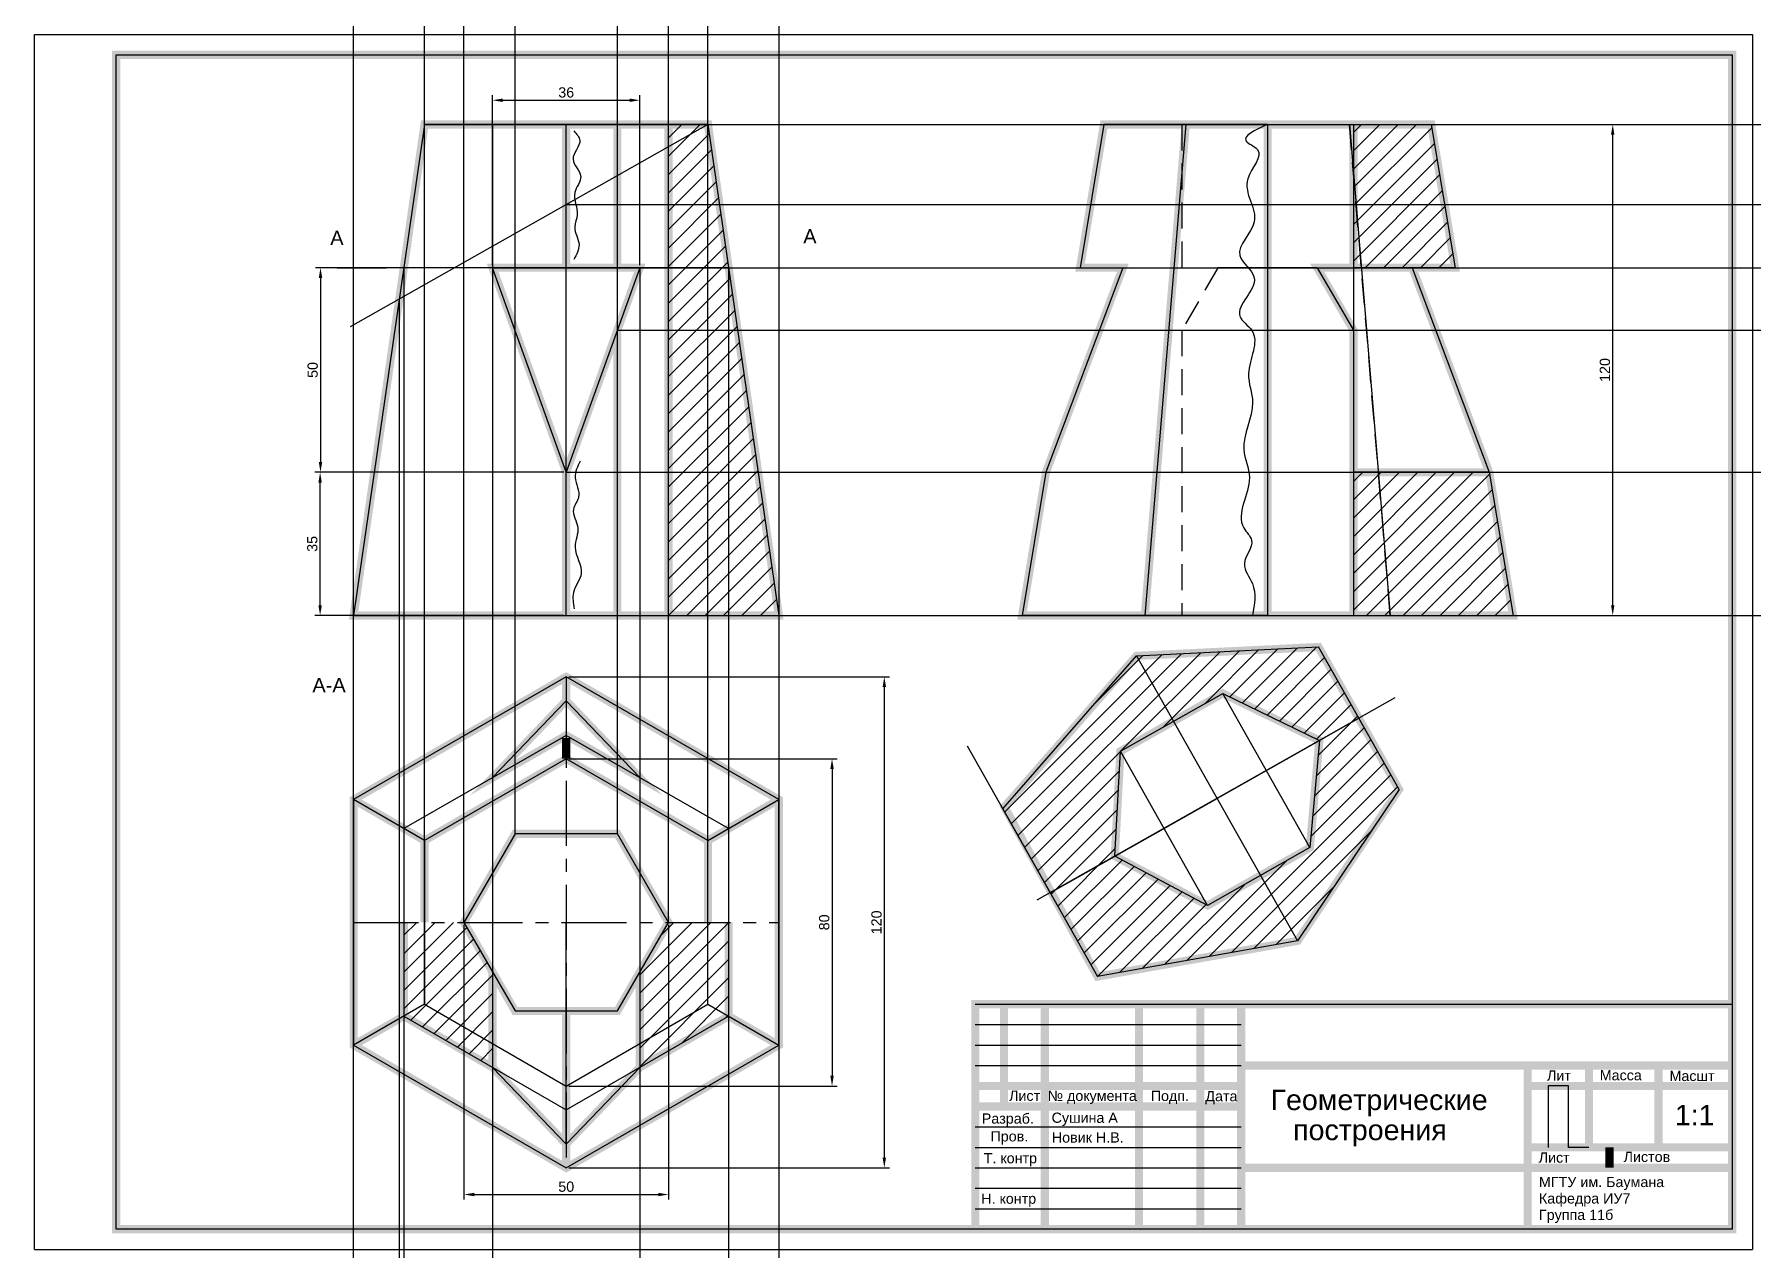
# Model space of a CAD drawing. Header units: millimetres. Extents: x 0 to 420, y 0 to 297.
import ezdxf

# ---------------------------------------------------------------- set-up
doc = ezdxf.new("R2010")
doc.units = ezdxf.units.MM
doc.header["$LTSCALE"] = 0.5
doc.linetypes.add('осевая', pattern=[50.8, 31.75, -6.35, 6.35, -6.35])
doc.linetypes.add('штриховая', pattern=[19.05, 12.7, -6.35])
for name, color, linetype in [('граница разреза', 130, 'Continuous'), ('линии связи', 190, 'Continuous'), ('невидимые', 30, 'штриховая'), ('обводка', 1, 'Continuous'), ('осиии', 2, 'осевая'), ('построения', 94, 'Continuous'), ('размеры', 3, 'Continuous'), ('штрифовка', 6, 'Continuous')]:
    doc.layers.add(name, color=color, linetype=linetype)
doc.styles.get("Standard").update_dxf_attribs({"font": 'arial.ttf'})
doc.dimstyles.new('ISO-25', dxfattribs={"dimtxt": 2.5, "dimasz": 2.5, "dimexe": 1.25, "dimexo": 0.625, "dimtad": 1, "dimtxsty": 'Standard', "dimcen": 2.5, "dimadec": 0, "dimazin": 0, "dimtfac": 1, "dimtmove": 0, "dimatfit": 3, "dimfxl": 1, "dimarcsym": 0})

# ---------------------------------------------------------------- blocks, each defined once
blk = doc.blocks.new('*D1')
at = {"layer": 'Defpoints', "color": 0, "transparency": 16777216}
for p in [(148, 280.92), (112, 240), (148, 240)]:
    blk.add_point(p, dxfattribs=at)
at = {"layer": 'размеры', "color": 0, "lineweight": -2, "transparency": 16777216}
for p, q in [((112, 240.62), (112, 282.17)), ((148, 240.62), (148, 282.17)), ((114.5, 280.92), (145.5, 280.92))]:
    blk.add_line(p, q, dxfattribs=at)
at = {"layer": 'размеры', "color": 0, "transparency": 16777216}
for points in [[(114.5, 281.34), (114.5, 280.5), (112, 280.92)], [(145.5, 281.34), (145.5, 280.5), (148, 280.92)]]:
    blk.add_solid(points, dxfattribs=at)
at = {"layer": 'размеры', "color": 0, "transparency": 16777216, "insert": (130, 282.82), "char_height": 2.5, "attachment_point": 5}
blk.add_mtext('36', dxfattribs=at)
blk = doc.blocks.new('*D2')
at = {"layer": 'Defpoints', "color": 0, "transparency": 16777216}
for p in [(341.44, 275), (385.8, 275), (361.44, 155)]:
    blk.add_point(p, dxfattribs=at)
at = {"layer": 'размеры', "color": 0, "lineweight": -2, "transparency": 16777216}
for p, q in [((342.06, 275), (387.05, 275)), ((385.8, 157.5), (385.8, 272.5)), ((362.06, 155), (387.05, 155))]:
    blk.add_line(p, q, dxfattribs=at)
at = {"layer": 'размеры', "color": 0, "transparency": 16777216}
for points in [[(385.38, 272.5), (386.21, 272.5), (385.8, 275)], [(385.38, 157.5), (386.21, 157.5), (385.8, 155)]]:
    blk.add_solid(points, dxfattribs=at)
at = {"layer": 'размеры', "color": 0, "transparency": 16777216, "insert": (383.89, 215), "char_height": 2.5, "attachment_point": 5, "rotation": 90}
blk.add_mtext('120', dxfattribs=at)
blk = doc.blocks.new('*D3')
at = {"layer": 'Defpoints', "color": 0, "transparency": 16777216}
for p in [(69.84, 190), (130, 190), (130, 155)]:
    blk.add_point(p, dxfattribs=at)
at = {"layer": 'размеры', "color": 0, "lineweight": -2, "transparency": 16777216}
for p, q in [((129.38, 190), (68.59, 190)), ((69.84, 157.5), (69.84, 187.5)), ((129.38, 155), (68.59, 155))]:
    blk.add_line(p, q, dxfattribs=at)
at = {"layer": 'размеры', "color": 0, "transparency": 16777216}
for points in [[(69.43, 187.5), (70.26, 187.5), (69.84, 190)], [(69.43, 157.5), (70.26, 157.5), (69.84, 155)]]:
    blk.add_solid(points, dxfattribs=at)
at = {"layer": 'размеры', "color": 0, "transparency": 16777216, "insert": (67.94, 172.5), "char_height": 2.5, "attachment_point": 5, "rotation": 90}
blk.add_mtext('35', dxfattribs=at)
blk = doc.blocks.new('*D4')
at = {"layer": 'Defpoints', "color": 0, "transparency": 16777216}
for p in [(105, 80), (155, 80), (155, 13.49)]:
    blk.add_point(p, dxfattribs=at)
at = {"layer": 'размеры', "color": 0, "lineweight": -2, "transparency": 16777216}
for p, q in [((105, 79.37), (105, 12.24)), ((155, 79.37), (155, 12.24)), ((107.5, 13.49), (152.5, 13.49))]:
    blk.add_line(p, q, dxfattribs=at)
at = {"layer": 'размеры', "color": 0, "transparency": 16777216}
for points in [[(107.5, 13.91), (107.5, 13.07), (105, 13.49)], [(152.5, 13.91), (152.5, 13.07), (155, 13.49)]]:
    blk.add_solid(points, dxfattribs=at)
at = {"layer": 'размеры', "color": 0, "transparency": 16777216, "insert": (130, 15.39), "char_height": 2.5, "attachment_point": 5}
blk.add_mtext('50', dxfattribs=at)
blk = doc.blocks.new('*D5')
at = {"layer": 'Defpoints', "color": 0, "transparency": 16777216}
for p in [(112, 240), (69.93, 190), (130, 190)]:
    blk.add_point(p, dxfattribs=at)
at = {"layer": 'размеры', "color": 0, "lineweight": -2, "transparency": 16777216}
for p, q in [((111.38, 240), (68.68, 240)), ((69.93, 237.5), (69.93, 192.5)), ((129.38, 190), (68.68, 190))]:
    blk.add_line(p, q, dxfattribs=at)
at = {"layer": 'размеры', "color": 0, "transparency": 16777216}
for points in [[(69.52, 237.5), (70.35, 237.5), (69.93, 240)], [(69.52, 192.5), (70.35, 192.5), (69.93, 190)]]:
    blk.add_solid(points, dxfattribs=at)
at = {"layer": 'размеры', "color": 0, "transparency": 16777216, "insert": (68.03, 215), "char_height": 2.5, "attachment_point": 5, "rotation": 90}
blk.add_mtext('50', dxfattribs=at)
blk = doc.blocks.new('*D6')
at = {"layer": 'Defpoints', "color": 0, "transparency": 16777216}
for p in [(130, 140), (130, 20), (207.75, 20)]:
    blk.add_point(p, dxfattribs=at)
at = {"layer": 'размеры', "color": 0, "lineweight": -2, "transparency": 16777216}
for p, q in [((130.62, 140), (209, 140)), ((207.75, 137.5), (207.75, 22.5)), ((130.62, 20), (209, 20))]:
    blk.add_line(p, q, dxfattribs=at)
at = {"layer": 'размеры', "color": 0, "transparency": 16777216}
for points in [[(207.33, 137.5), (208.17, 137.5), (207.75, 140)], [(207.33, 22.5), (208.17, 22.5), (207.75, 20)]]:
    blk.add_solid(points, dxfattribs=at)
at = {"layer": 'размеры', "color": 0, "transparency": 16777216, "insert": (205.85, 80), "char_height": 2.5, "attachment_point": 5, "rotation": 90}
blk.add_mtext('120', dxfattribs=at)
blk = doc.blocks.new('*D7')
at = {"layer": 'Defpoints', "color": 0, "transparency": 16777216}
for p in [(130, 120), (130, 40), (194.97, 40)]:
    blk.add_point(p, dxfattribs=at)
at = {"layer": 'размеры', "color": 0, "lineweight": -2, "transparency": 16777216}
for p, q in [((130.62, 120), (196.22, 120)), ((194.97, 117.5), (194.97, 42.5)), ((130.62, 40), (196.22, 40))]:
    blk.add_line(p, q, dxfattribs=at)
at = {"layer": 'размеры', "color": 0, "transparency": 16777216}
for points in [[(194.56, 117.5), (195.39, 117.5), (194.97, 120)], [(194.56, 42.5), (195.39, 42.5), (194.97, 40)]]:
    blk.add_solid(points, dxfattribs=at)
at = {"layer": 'размеры', "color": 0, "transparency": 16777216, "insert": (193.07, 80), "char_height": 2.5, "attachment_point": 5, "rotation": 90}
blk.add_mtext('80', dxfattribs=at)

msp = doc.modelspace()

# ---------------------------------------------------------------- hatches: boundary and pattern name
at = {"layer": 'штрифовка'}
h = msp.add_hatch(dxfattribs=at)
h.set_pattern_fill('ANSI31', color=256)
h.paths.add_polyline_path([(164.641, 275), (155, 275), (155, 155), (181.962, 155)])
h = msp.add_hatch(dxfattribs=at)
h.set_pattern_fill('ANSI31', color=256)
h.paths.add_polyline_path([(341.436, 275), (322.436, 275), (322.436, 263), (324.353, 240), (336.806, 240), (347.269, 240)])
h.paths.add_polyline_path([(322.436, 263), (322.436, 240), (324.353, 240)], flags=17)
h = msp.add_hatch(dxfattribs=at)
h.set_pattern_fill('ANSI31', color=256)
h.paths.add_polyline_path([(355.603, 190), (328.519, 190), (331.436, 155), (361.436, 155)])
h.paths.add_polyline_path([(328.519, 190), (322.436, 190), (322.436, 155), (331.436, 155)])
h.paths.add_polyline_path([(169.693, 80), (155, 80), (148, 67.876), (148, 44.559), (169.693, 57.083)])
h.paths.add_polyline_path([(112, 67.876), (105, 80), (90.307, 80), (90.307, 57.083), (112, 44.559)])
h = msp.add_hatch(dxfattribs=at)
h.set_pattern_fill('ANSI31', color=256)
h.paths.add_polyline_path([(323.725, 129.891), (314.084, 124.441), (311.774, 98.265), (299.738, 91.462), (308.768, 75.488), (333.567, 112.48)])
h.paths.add_polyline_path([(313.883, 147.302), (269.401, 145.131), (278.43, 129.157), (290.466, 135.961), (314.084, 124.441), (323.725, 129.891)])
h.paths.add_polyline_path([(269.401, 145.131), (236.698, 107.753), (248.288, 87.249), (264.084, 96.178), (265.466, 121.829), (278.43, 129.157)])
h.paths.add_polyline_path([(299.738, 91.462), (286.774, 84.134), (264.084, 96.178), (248.288, 87.249), (259.879, 66.745), (308.768, 75.488)])

# ---------------------------------------------------------------- linework, layer by layer
for p, q in [((-0.004, 297.021), (419.996, 297.021)), ((-0.004, 0.021), (-0.004, 297.021)), ((419.996, 297.021), (419.996, 0.021)), ((19.996, 5.021), (19.996, 292.021)), ((19.996, 292.021), (414.996, 292.021)), ((414.996, 292.021), (414.996, 5.021)), ((229.996, 60.021), (414.996, 60.021)), ((229.996, 55.021), (294.996, 55.021)), ((229.996, 50.021), (294.996, 50.021)), ((229.996, 45.021), (294.996, 45.021)), ((374.996, 40.021), (369.996, 40.021)), ((369.996, 40.021), (369.996, 25.021)), ((374.996, 25.021), (374.996, 40.021)), ((229.996, 30.021), (294.996, 30.021)), ((229.996, 25.021), (294.996, 25.021)), ((379.996, 25.021), (374.996, 25.021)), ((229.996, 20.021), (294.996, 20.021)), ((229.996, 15.021), (294.996, 15.021)), ((229.996, 10.021), (294.996, 10.021)), ((414.996, 5.021), (19.996, 5.021)), ((414.996, 5.021), (229.996, 5.021)), ((-0.004, 0.021), (419.996, 0.021))]:
    msp.add_line(p, q)
at = {"const_width": 2}
for points in [[(19.996, 5.021), (19.996, 292.021), (414.996, 292.021), (414.996, 5.021), (19.996, 5.021)], [(229.996, 5.021), (229.996, 60.021), (414.996, 60.021)], [(229.996, 60.021), (414.996, 60.021)], [(236.996, 60.021), (236.996, 35.021)], [(246.996, 60.021), (246.996, 5.021)], [(269.996, 60.021), (269.996, 5.021)], [(284.996, 60.021), (284.996, 5.021)], [(294.996, 60.021), (294.996, 5.021)], [(294.996, 45.021), (414.996, 45.021)], [(364.996, 5.021), (364.996, 5.021), (364.996, 45.021)], [(379.996, 45.021), (379.996, 25.021)], [(396.996, 45.021), (396.996, 25.021)], [(229.996, 40.021), (294.996, 40.021)], [(364.996, 40.021), (414.996, 40.021)], [(229.996, 35.021), (294.996, 35.021)], [(364.996, 25.021), (414.996, 25.021)], [(384.996, 20.021), (384.996, 25.021)], [(294.996, 20.021), (414.996, 20.021)]]:
    msp.add_lwpolyline(points, dxfattribs=at)
at = {"layer": 'граница разреза'}
for p, q in [((74.038, 240), (85.968, 240)), ((175.996, 240), (187.927, 240))]:
    msp.add_line(p, q, dxfattribs=at)
for points in [[(78.038, 254.027, 0, 0, 0), (78.038, 242.351, 2, 0, 0), (78.038, 240, 0, 0, 0)], [(184.982, 254.211, 0, 0, 0), (184.982, 242.535, 2, 0, 0), (184.982, 240.184, 0, 0, 0)]]:
    msp.add_lwpolyline(points, format="xyseb", dxfattribs=at)
for points in [[(131.867, 273.409), (133.332, 271.108), (131.657, 266.506), (133.541, 262.323), (132.076, 258.348), (132.704, 252.91), (132.076, 249.981), (133.123, 245.588), (131.867, 242.032)], [(301.436, 275), (296.207, 270.923), (298.928, 268.927), (296.598, 261.745), (298.161, 251.199), (294.644, 242.997), (298.161, 237.529), (294.644, 228.155), (297.575, 224.64), (296.793, 214.094), (297.77, 207.064), (295.621, 195.542), (296.989, 188.707), (295.621, 176.404), (297.519, 173.374), (295.752, 167.684), (297.715, 162.778), (297.715, 155)], [(133.447, 192.706), (132.188, 188.722), (133.027, 183.9), (131.768, 180.964), (132.817, 176.561), (132.188, 171.738), (133.657, 165.238), (131.768, 160.625), (131.978, 156.642)]]:
    msp.add_spline(points, degree=3, dxfattribs=at)
at = {"layer": 'линии связи', "transparency": 33554559}
for p, direction in [((78.038, 50), (0, 1)), ((181.962, 80), (0, -1))]:
    msp.add_xline(p, direction, dxfattribs=at)
for p, direction in [((95.359, 60), (0, 1)), ((105, 80), (0, 1)), ((117.5, 101.651), (0, 1)), ((142.5, 101.651), (0, 1)), ((155, 80), (0, 1)), ((164.641, 60), (0, 1)), ((95.359, 275), (1, 0)), ((112, 240), (1, 0)), ((112, 240), (0, -1)), ((148, 240), (0, -1)), ((142.5, 224.722), (1, 0)), ((130, 190), (1, 0)), ((78.038, 155), (1, 0))]:
    msp.add_ray(p, direction, dxfattribs=at)
at = {"layer": 'линии связи'}
for p, direction in [((130, 255.419), (1, 0)), ((90.307, 240), (0, -1)), ((169.693, 240), (0, -1)), ((89.204, 232.358), (0, -1))]:
    msp.add_ray(p, direction, dxfattribs=at)
at = {"layer": 'невидимые'}
for p, q in [((105, 155), (105, 275)), ((117.5, 240), (117.5, 275)), ((280.436, 275), (280.436, 240)), ((331.436, 155), (321.436, 275)), ((266.066, 240), (289.312, 240)), ((289.312, 240), (280.436, 224.722)), ((117.5, 155), (117.5, 224.722)), ((280.436, 224.722), (280.436, 155)), ((247.269, 190), (280.436, 190))]:
    msp.add_line(p, q, dxfattribs=at)
at = {"layer": 'обводка', "const_width": 2}
for points in [[(130, 155), (78.038, 155), (95.359, 275), (130, 275), (164.641, 275), (181.962, 155), (130, 155), (130, 190), (112, 240), (130, 240), (130, 275), (130, 240), (148, 240), (130, 190), (130, 155), (142.5, 155), (142.5, 224.722), (148, 240), (142.5, 240), (142.5, 275), (155, 275), (155, 155)], [(271.436, 155), (241.436, 155), (247.269, 190), (266.066, 240), (255.603, 240), (261.436, 275), (341.436, 275), (347.269, 240), (336.806, 240), (355.603, 190), (361.436, 155), (271.436, 155), (281.436, 275), (301.436, 275), (301.436, 155), (322.436, 155), (322.436, 190), (355.603, 190), (322.436, 190), (322.436, 224.722), (313.56, 240), (322.436, 240), (322.436, 275), (322.436, 240), (336.806, 240)], [(237.105, 108.218), (269.401, 145.131), (313.883, 147.302), (333.567, 112.48), (308.768, 75.488), (259.879, 66.745), (237.105, 108.218)], [(78.038, 80), (78.038, 110), (130, 140), (181.962, 110), (181.962, 80)], [(130, 140), (130, 134.167)], [(112, 115.37), (130, 134.167), (148, 115.37), (130, 125.704), (112, 115.37)], [(264.084, 96.178), (265.466, 121.829), (290.466, 135.961), (314.084, 124.441), (311.774, 98.265), (286.774, 84.134), (264.084, 96.178)], [(130, 125.08), (130, 120)], [(95.359, 80), (95.359, 100), (78.038, 110), (95.359, 100), (130, 120), (164.641, 100), (164.641, 80), (164.641, 100), (181.962, 110)], [(105, 80), (117.5, 101.651), (142.5, 101.651), (155, 80), (142.5, 58.349), (117.5, 58.349), (105, 80)], [(78.038, 80), (78.038, 50), (130, 20), (181.962, 50), (181.962, 80)], [(90.307, 80), (90.307, 57.083), (112, 44.559), (130, 25.833), (148, 44.559), (169.693, 57.083), (169.693, 80)], [(112, 44.559), (112, 67.876)], [(148, 44.559), (148, 67.876)], [(130, 58.349), (130, 20)], [(78.038, 50), (90.307, 57.083)], [(169.693, 57.083), (181.962, 50)]]:
    msp.add_lwpolyline(points, dxfattribs=at)
at = {"layer": 'осиии'}
for p, q in [((130, 140), (130, 20)), ((78.038, 80), (181.962, 80))]:
    msp.add_line(p, q, dxfattribs=at)
at = {"layer": 'построения'}
for p, q in [((164.641, 275), (77.175, 225.559)), ((95.359, 275), (78.038, 155)), ((164.641, 275), (95.359, 275)), ((130, 275), (112, 275)), ((112, 275), (112, 240)), ((130, 155), (130, 275)), ((130, 275), (164.641, 275)), ((164.641, 275), (181.962, 155)), ((261.436, 275), (255.603, 240)), ((301.436, 275), (261.436, 275)), ((261.436, 275), (341.436, 275)), ((281.436, 275), (271.436, 155)), ((301.436, 275), (280.436, 275)), ((280.436, 275), (322.436, 275)), ((301.436, 275), (281.436, 275)), ((281.436, 275), (321.436, 275)), ((301.436, 275), (301.436, 155)), ((321.436, 275), (331.436, 155)), ((322.436, 275), (322.436, 155)), ((341.436, 275), (347.269, 240)), ((130, 240), (78.038, 240)), ((112, 240), (148, 240)), ((130, 190), (112, 240)), ((148, 240), (130, 190)), ((169.693, 240), (130, 240)), ((266.066, 240), (247.269, 190)), ((255.603, 240), (266.066, 240)), ((266.066, 240), (301.436, 240)), ((313.56, 240), (289.312, 240)), ((313.56, 240), (322.436, 240)), ((313.56, 240), (322.436, 224.722)), ((347.269, 240), (322.436, 240)), ((336.806, 240), (355.603, 190)), ((247.269, 190), (241.436, 155)), ((355.603, 190), (322.436, 190)), ((355.603, 190), (361.436, 155)), ((78.038, 155), (181.962, 155)), ((301.436, 155), (241.436, 155)), ((241.436, 155), (361.436, 155)), ((301.436, 155), (271.436, 155)), ((271.436, 155), (331.436, 155)), ((269.401, 145.131), (313.883, 147.302)), ((333.567, 112.48), (313.883, 147.302)), ((236.698, 107.753), (269.401, 145.131)), ((269.401, 145.131), (308.768, 75.488)), ((332.53, 134.868), (245.064, 85.427)), ((265.466, 121.829), (290.466, 135.961)), ((311.774, 98.265), (290.466, 135.961)), ((290.466, 135.961), (314.084, 124.441)), ((112, 115.37), (130, 134.167)), ((130, 134.167), (148, 115.37)), ((248.288, 87.249), (323.725, 129.891)), ((130, 125.704), (90.307, 102.917)), ((169.693, 102.917), (130, 125.704)), ((227.996, 123.149), (248.288, 87.249)), ((248.288, 87.249), (314.084, 124.441)), ((264.084, 96.178), (265.466, 121.829)), ((286.774, 84.134), (265.466, 121.829)), ((314.084, 124.441), (311.774, 98.265)), ((130, 120), (95.359, 100)), ((164.641, 100), (130, 120)), ((248.288, 87.249), (301.584, 117.375)), ((95.359, 100), (78.038, 110)), ((164.641, 100), (181.962, 110)), ((248.288, 87.249), (289.084, 110.31)), ((333.567, 112.48), (308.768, 75.488)), ((236.698, 107.753), (259.879, 66.745)), ((248.288, 87.249), (276.584, 103.244)), ((95.359, 100), (95.359, 60)), ((164.641, 60), (164.641, 100)), ((311.774, 98.265), (286.774, 84.134)), ((248.288, 87.249), (264.084, 96.178)), ((286.774, 84.134), (264.084, 96.178)), ((112, 92.124), (112, 92.124)), ((130, 25.833), (130, 80)), ((308.768, 75.488), (259.879, 66.745)), ((95.359, 60), (78.038, 50)), ((95.359, 60), (130, 40)), ((130, 40), (164.641, 60)), ((164.641, 60), (181.962, 50)), ((90.307, 57.083), (130, 34.167)), ((130, 34.167), (169.693, 57.083)), ((112, 44.559), (130, 25.833)), ((130, 25.833), (148, 44.559))]:
    msp.add_line(p, q, dxfattribs=at)
for points in [[(130, 140), (78.038, 110), (78.038, 50), (130, 20), (181.962, 50), (181.962, 110)], [(117.5, 101.651), (105, 80), (117.5, 58.349), (142.5, 58.349), (155, 80), (142.5, 101.651)]]:
    msp.add_lwpolyline(points, close=True, dxfattribs=at)

# ---------------------------------------------------------------- texts
for s, height, p in [('Лит', 2.5, (369.728, 41.306)), ('Масса', 2.5, (382.627, 41.394)), ('Масшт', 2.5, (399.679, 41.218)), ('Лист', 2.5, (238.253, 36.371)), ('№ документа', 2.5, (247.697, 36.364)), ('Подп.', 2.5, (272.881, 36.334)), ('Дата', 2.5, (286.22, 36.267)), ('Геометрические', 5, (302.156, 34.121)), ('1:1', 5, (400.975, 30.406)), ('Разраб.', 2.5, (231.575, 30.813)), ('Cушина А', 2.5, (248.649, 31.009)), ('построения', 5, (307.673, 26.77)), ('Пров.', 2.5, (233.708, 26.464)), ('Новик Н.В.', 2.5, (248.703, 26.181)), ('Т. контр', 2.5, (232.065, 21.118)), ('Лист', 2.5, (367.696, 21.264)), ('Листов', 2.5, (388.458, 21.441)), ('МГТУ им. Баумана', 2.5, (367.767, 15.307)), ('Н. контр', 2.5, (231.463, 11.231)), ('Кафедра ИУ7', 2.5, (367.767, 11.291)), ('Группа 11б', 2.5, (367.767, 7.275))]:
    msp.add_text(s, height=height).set_placement(p)
at = {"layer": 'граница разреза'}
for s, p in [('A', (72.316, 245.546)), ('A', (187.934, 245.915)), ('A-A', (67.952, 136.232))]:
    msp.add_text(s, height=3.5, dxfattribs=at).set_placement(p)

# ---------------------------------------------------------------- dimensions: what is measured, and where the dimension line sits
at = {"layer": 'размеры'}
for base, p1, p2, picture, middle in [((148, 280.919), (112, 240), (148, 240), '*D1', (130, 282.821)), ((155, 13.491), (105, 80), (155, 80), '*D4', (130, 15.393))]:
    dim = msp.add_linear_dim(base=base, p1=p1, p2=p2, dimstyle='ISO-25', dxfattribs=at)
    dim.commit()
    dim.dimension.update_dxf_attribs({"geometry": picture, "text_midpoint": middle})
for base, p1, p2, picture, middle in [((385.795, 275), (361.436, 155), (341.436, 275), '*D2', (383.894, 215)), ((69.933, 190), (112, 240), (130, 190), '*D5', (68.032, 215)), ((69.845, 190), (130, 155), (130, 190), '*D3', (67.942, 172.5)), ((207.749, 20), (130, 140), (130, 20), '*D6', (205.847, 80)), ((194.974, 40), (130, 120), (130, 40), '*D7', (193.073, 80))]:
    dim = msp.add_linear_dim(base=base, p1=p1, p2=p2, angle=90, dimstyle='ISO-25', dxfattribs=at)
    dim.commit()
    dim.dimension.update_dxf_attribs({"geometry": picture, "text_midpoint": middle})

doc.saveas('drawing.dxf')
